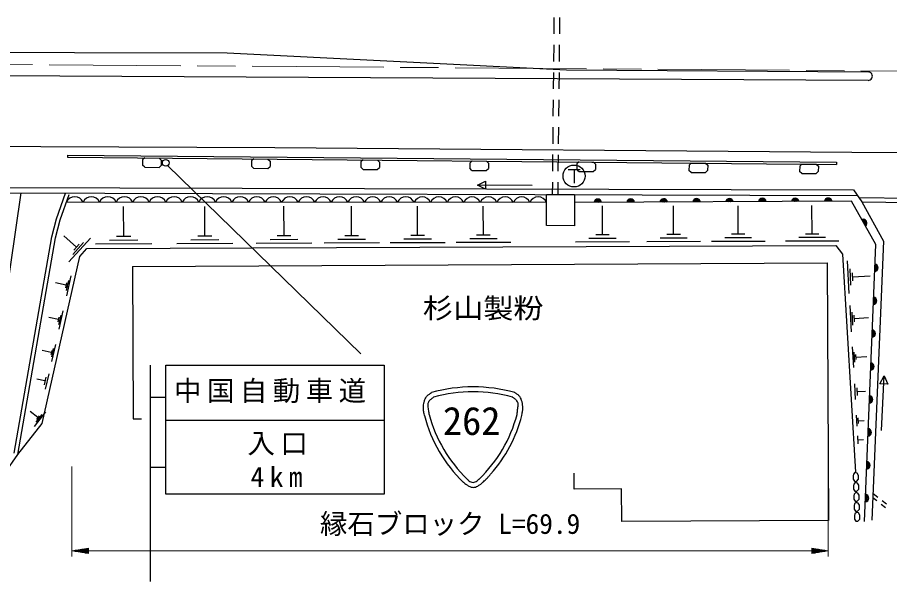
# Model space of a CAD drawing. Units: millimetres, scale not verified. Extents: x 40000 to 680000, y 20000 to 380000.
# Drawn here: x 384167 to 463660, y 237936 to 289326 of the extents above; entities that cross this region are included whole.
import ezdxf
from ezdxf.enums import TextEntityAlignment as Align

# ---------------------------------------------------------------- set-up
doc = ezdxf.new("R2010")
doc.units = ezdxf.units.MM
doc.header["$LTSCALE"] = 1000
doc.linetypes.add('CHAIN', pattern=[18.5, 12, -1.5, 3.5, -1.5])
for name, color, linetype, lineweight in [('M-BGD', 7, 'Continuous', 25), ('M-BGD-EXST', 7, 'Continuous', 25), ('M-BMK', 2, 'CHAIN', 13), ('M-STR-HTXT', 7, 'Continuous', 13), ('M-STR-STRC', 7, 'Continuous', 25), ('M-STR-STRD', 7, 'Continuous', 25)]:
    doc.layers.add(name, color=color, linetype=linetype, lineweight=lineweight)
doc.styles.add('ＭＳ ゴシック', font='')
doc.styles.get('ＭＳ ゴシック').set_extended_font_data('MS Gothic')

msp = doc.modelspace()

# ---------------------------------------------------------------- linework, layer by layer
at = {"layer": 'M-BGD'}
for p, q in [((433088, 287826), (433103, 289326)), ((433601, 287822), (433617, 289322)), ((433063, 285326), (433078, 286826)), ((433574, 285322), (433590, 286822)), ((433038, 282826), (433053, 284326)), ((433547, 282822), (433563, 284322)), ((433013, 280326), (433028, 281826)), ((433520, 280323), (433536, 281822)), ((432988, 277826), (433003, 279326)), ((433493, 277823), (433510, 279323)), ((432963, 275326), (432978, 276826)), ((433467, 275323), (433483, 276823)), ((395580, 276343), (395575, 275860)), ((395774, 275673), (395575, 275860)), ((395782, 276527), (395580, 276343)), ((395782, 276527), (397083, 276515)), ((397075, 275661), (397277, 275845)), ((397083, 276515), (397282, 276328)), ((397282, 276328), (397277, 275845)), ((405497, 276251), (405493, 275768)), ((405699, 276435), (405497, 276251)), ((405699, 276435), (407001, 276423)), ((407001, 276423), (407199, 276235)), ((407199, 276235), (407195, 275752)), ((415474, 276159), (415469, 275676)), ((415676, 276342), (415474, 276159)), ((415676, 276342), (416977, 276330)), ((416977, 276330), (417176, 276143)), ((417176, 276143), (417171, 275660)), ((425404, 276066), (425400, 275583)), ((425606, 276250), (425404, 276066)), ((425606, 276250), (426908, 276238)), ((426908, 276238), (427106, 276050)), ((427106, 276050), (427102, 275567)), ((435156, 275976), (435152, 275493)), ((435358, 276159), (435156, 275976)), ((435358, 276159), (436660, 276147)), ((436660, 276147), (436858, 275960)), ((436858, 275960), (436854, 275477)), ((445380, 275881), (445375, 275398)), ((445582, 276064), (445380, 275881)), ((445582, 276064), (446883, 276052)), ((446883, 276052), (447082, 275865)), ((447082, 275865), (447077, 275382)), ((455669, 275971), (455467, 275787)), ((455669, 275971), (456970, 275959)), ((456970, 275959), (457169, 275771)), ((395774, 275673), (397075, 275661)), ((405691, 275581), (405493, 275768)), ((405691, 275581), (406993, 275569)), ((406993, 275569), (407195, 275752)), ((415668, 275488), (415469, 275676)), ((415668, 275488), (416969, 275476)), ((416969, 275476), (417171, 275660)), ((425598, 275396), (425400, 275583)), ((425598, 275396), (426900, 275384)), ((426900, 275384), (427102, 275567)), ((435350, 275305), (435152, 275493)), ((435350, 275305), (436652, 275293)), ((436652, 275293), (436854, 275477)), ((445574, 275210), (445375, 275398)), ((445574, 275210), (446876, 275198)), ((446876, 275198), (447077, 275382)), ((455467, 275787), (455462, 275304)), ((455661, 275116), (455462, 275304)), ((455661, 275116), (456962, 275104)), ((456962, 275104), (457164, 275288)), ((457169, 275771), (457164, 275288)), ((426090, 274052), (426842, 274423)), ((426842, 274423), (426838, 273673)), ((432941, 273199), (432953, 274326)), ((433444, 273197), (433456, 274323)), ((355571, 273923), (460374, 273619)), ((431090, 274021), (426090, 274052)), ((426838, 273673), (426090, 274052)), ((355570, 273423), (460718, 273118)), ((387720, 270985), (388562, 273327)), ((388055, 270882), (388892, 273209)), ((460855, 272918), (490630, 272638)), ((432386, 272478), (388636, 272497)), ((393852, 269365), (393840, 272104)), ((401245, 269392), (401234, 272113)), ((408466, 269418), (408454, 272122)), ((414630, 269441), (414618, 272130)), ((420645, 269463), (420634, 272137)), ((426634, 269485), (426622, 272145)), ((437496, 269525), (437484, 272159)), ((443980, 269549), (443969, 272167)), ((449867, 269570), (449856, 272174)), ((456602, 269595), (456591, 272183)), ((461132, 272516), (490626, 272238)), ((387295, 269328), (387720, 270985)), ((387638, 269254), (388055, 270882)), ((427257, 269488), (426010, 269482)), ((438113, 269528), (436878, 269522)), ((444594, 269551), (443367, 269546)), ((450478, 269573), (449257, 269568)), ((457209, 269598), (455996, 269593)), ((383856, 249634), (387295, 269328)), ((384188, 249499), (387638, 269254)), ((389555, 268399), (388394, 269443)), ((390825, 269226), (388866, 267049)), ((390190, 268812), (389210, 267724)), ((396422, 268691), (391287, 268669)), ((395137, 269028), (392570, 269017)), ((394494, 269368), (393210, 269362)), ((403799, 268723), (398697, 268701)), ((402522, 269057), (399971, 269046)), ((401883, 269395), (400607, 269389)), ((411003, 268753), (405934, 268732)), ((409735, 269086), (407200, 269075)), ((409100, 269421), (407832, 269416)), ((417154, 268780), (412112, 268758)), ((415892, 269110), (413371, 269100)), ((415260, 269444), (414000, 269438)), ((423155, 268805), (418141, 268784)), ((421900, 269134), (419393, 269123)), ((421272, 269466), (420019, 269460)), ((429130, 268831), (424143, 268809)), ((427882, 269158), (425388, 269147)), ((439968, 268877), (435029, 268856)), ((438732, 269201), (436263, 269190)), ((446438, 268905), (441529, 268884)), ((445209, 269227), (442755, 269216)), ((452311, 268930), (447429, 268909)), ((451089, 269250), (448648, 269240)), ((459031, 268959), (454179, 268938)), ((457817, 269277), (455391, 269266)), ((389800, 268671), (389310, 268127)), ((459991, 264183), (459812, 267157)), ((394649, 266623), (457983, 266962)), ((394649, 266623), (394724, 252749)), ((457983, 266962), (458109, 243507)), ((460145, 264938), (460055, 266426)), ((389041, 265790), (388630, 263972)), ((460321, 265322), (460276, 266066)), ((460298, 265694), (461885, 265789)), ((388593, 264936), (387623, 265155)), ((388644, 265163), (388541, 264709)), ((388817, 265363), (388611, 264454)), ((388317, 262587), (387939, 260916)), ((460201, 260679), (460057, 263082)), ((460325, 261289), (460253, 262491)), ((387905, 261802), (387014, 262004)), ((387952, 262011), (387858, 261593)), ((388111, 262195), (387922, 261359)), ((460468, 261599), (460432, 262200)), ((460450, 261900), (461732, 261977)), ((387435, 259166), (387262, 258401)), ((387624, 259526), (387278, 257996)), ((460396, 257432), (460284, 259307)), ((387247, 258807), (386431, 258991)), ((387290, 258998), (387204, 258616)), ((460493, 257908), (460437, 258846)), ((460604, 258150), (460576, 258619)), ((460590, 258385), (461590, 258445)), ((387024, 256873), (386705, 255465)), ((386677, 256211), (385926, 256381)), ((386757, 256563), (386597, 255859)), ((462768, 255949), (463183, 256677)), ((462911, 251684), (463183, 256677)), ((463183, 256677), (463517, 255908)), ((460570, 254532), (460486, 255935)), ((460736, 254894), (460694, 255595)), ((460715, 255245), (461463, 255290)), ((463517, 255908), (462768, 255949)), ((386030, 252874), (385312, 253436)), ((386737, 253407), (385683, 252060)), ((386383, 253140), (385857, 252467)), ((386162, 253042), (385899, 252705)), ((460717, 252080), (460657, 253082)), ((460836, 252338), (460806, 252840)), ((394724, 252749), (395478, 252753)), ((460821, 252589), (461356, 252621)), ((460814, 250472), (460769, 251212)), ((460792, 250842), (461285, 250872)), ((383022, 247795), (384188, 249499)), ((434926, 246362), (434919, 247821)), ((460373, 247725), (460335, 247574)), ((460335, 247574), (460346, 247249)), ((460346, 247249), (460461, 247080)), ((460508, 247859), (460373, 247725)), ((460694, 247813), (460508, 247859)), ((460655, 247065), (460821, 247255)), ((460820, 247612), (460694, 247813)), ((460821, 247255), (460820, 247612)), ((460405, 246818), (460367, 246666)), ((460367, 246666), (460379, 246342)), ((460540, 246952), (460405, 246818)), ((460461, 247080), (460655, 247065)), ((460726, 246906), (460540, 246952)), ((460852, 246705), (460726, 246906)), ((460854, 246347), (460852, 246705)), ((439239, 246385), (434926, 246362)), ((439255, 243406), (439239, 246385)), ((460379, 246342), (460493, 246173)), ((460437, 245910), (460399, 245759)), ((460399, 245759), (460411, 245434)), ((460572, 246044), (460437, 245910)), ((460493, 246173), (460688, 246158)), ((460758, 245998), (460572, 246044)), ((460688, 246158), (460854, 246347)), ((460884, 245798), (460758, 245998)), ((460886, 245440), (460884, 245798)), ((462152, 245966), (462599, 245622)), ((460411, 245434), (460525, 245265)), ((460469, 245003), (460432, 244851)), ((460432, 244851), (460443, 244527)), ((460604, 245137), (460469, 245003)), ((460525, 245265), (460720, 245250)), ((460790, 245091), (460604, 245137)), ((460720, 245250), (460886, 245440)), ((460916, 244890), (460790, 245091)), ((460918, 244533), (460916, 244890)), ((462136, 245581), (462495, 245305)), ((462892, 245000), (463288, 244696)), ((462995, 245317), (463392, 245012)), ((460443, 244527), (460557, 244358)), ((460501, 244095), (460464, 243944)), ((460636, 244229), (460501, 244095)), ((460557, 244358), (460752, 244343)), ((460823, 244183), (460636, 244229)), ((460752, 244343), (460918, 244533)), ((460948, 243983), (460823, 244183)), ((458109, 243507), (439255, 243406)), ((460464, 243944), (460475, 243619)), ((460475, 243619), (460589, 243450)), ((460589, 243450), (460784, 243436)), ((460784, 243436), (460950, 243625)), ((460950, 243625), (460948, 243983))]:
    msp.add_line(p, q, dxfattribs=at)
for points in [[(350705, 277712), (407623, 277472), (460232, 277061), (513024, 276696), (567073, 276238)], [(460374, 273619), (461132, 272516), (463112, 268953), (462051, 243542)], [(384488, 273339), (382485, 259647), (380954, 258626)], [(461384, 243410), (462398, 268653), (460196, 272587), (434937, 272472)], [(384188, 249499), (386408, 252338), (389847, 267542), (390499, 268266), (458765, 268557), (459376, 267753), (460567, 247915)]]:
    msp.add_lwpolyline(points, dxfattribs=at)
msp.add_lwpolyline([(432388, 273200), (434940, 273193), (434931, 270357), (432379, 270365)], close=True, dxfattribs=at)
for centre, radius, start, end in [((389390, 272178), 819, 22.89752, 157.0527), ((390899, 272177), 819, 22.89752, 157.0527), ((392407, 272176), 819, 22.89752, 157.0527), ((393916, 272176), 819, 22.89752, 157.0527), ((395424, 272175), 819, 22.89752, 157.0527), ((396933, 272174), 819, 22.89752, 157.0527), ((398442, 272174), 819, 22.89752, 157.0527), ((399950, 272173), 819, 22.89752, 157.0527), ((401459, 272172), 819, 22.89752, 157.0527), ((402967, 272172), 819, 22.89752, 157.0527), ((404476, 272171), 819, 22.89752, 157.0527), ((405985, 272170), 819, 22.89752, 157.0527), ((407493, 272170), 819, 22.89752, 157.0527), ((409002, 272169), 819, 22.89752, 157.0527), ((410511, 272168), 819, 22.89752, 157.0527), ((412019, 272168), 819, 22.89752, 157.0527), ((413528, 272167), 819, 22.89752, 157.0527), ((415036, 272166), 819, 22.89752, 157.0527), ((416545, 272166), 819, 22.89752, 157.0527), ((418054, 272165), 819, 22.89752, 157.0527), ((419562, 272165), 819, 22.89752, 157.0527), ((421071, 272164), 819, 22.89752, 157.0527), ((422579, 272163), 819, 22.89752, 157.0527), ((424088, 272163), 819, 22.89752, 157.0527), ((425597, 272162), 819, 22.89752, 157.0527), ((427105, 272161), 819, 22.89752, 157.0527), ((428614, 272161), 819, 22.89752, 157.0527), ((430123, 272160), 819, 22.89752, 157.0527), ((431631, 272159), 819, 22.89752, 157.0527), ((437067, 272427), 354, 9.0597, 171.46488), ((437067, 272427), 283, 11.28374, 169.24084), ((440067, 272441), 354, 9.0597, 171.46488), ((440067, 272441), 283, 11.28374, 169.24084), ((443067, 272455), 354, 9.0597, 171.46488), ((443067, 272455), 283, 11.28374, 169.24084), ((443067, 272455), 212, 15.03006, 165.49451), ((446067, 272469), 354, 9.0597, 171.46488), ((446067, 272469), 283, 11.28374, 169.24084), ((446067, 272469), 212, 15.03006, 165.49451), ((449067, 272482), 354, 9.0597, 171.46488), ((449067, 272482), 283, 11.28374, 169.24084), ((449067, 272482), 212, 15.03006, 165.49451), ((452067, 272496), 354, 9.0597, 171.46488), ((452067, 272496), 283, 11.28374, 169.24084), ((452067, 272496), 212, 15.03006, 165.49451), ((455067, 272510), 354, 9.0597, 171.46488), ((455067, 272510), 283, 11.28374, 169.24084), ((455067, 272510), 212, 15.03006, 165.49451), ((458067, 272523), 354, 9.0597, 171.46488), ((458067, 272523), 283, 11.28374, 169.24084), ((458067, 272523), 212, 15.03006, 165.49451), ((458067, 272523), 142, 22.74179, 157.78278), ((437067, 272427), 212, 15.03006, 165.49451), ((437067, 272427), 142, 22.74179, 157.78278), ((437067, 272427), 100, 33.05946, 147.46512), ((437067, 272427), 100, 33.05946, 147.46512), ((440067, 272441), 212, 15.03006, 165.49451), ((440067, 272441), 142, 22.74179, 157.78278), ((440067, 272441), 100, 33.05946, 147.46512), ((440067, 272441), 100, 33.05946, 147.46512), ((443067, 272455), 142, 22.74179, 157.78278), ((443067, 272455), 100, 33.05946, 147.46512), ((443067, 272455), 100, 33.05946, 147.46512), ((446067, 272469), 142, 22.74179, 157.78278), ((446067, 272469), 100, 33.05946, 147.46512), ((446067, 272469), 100, 33.05946, 147.46512), ((449067, 272482), 142, 22.74179, 157.78278), ((449067, 272482), 100, 33.05946, 147.46512), ((449067, 272482), 100, 33.05946, 147.46512), ((452067, 272496), 142, 22.74179, 157.78278), ((452067, 272496), 100, 33.05946, 147.46512), ((452067, 272496), 100, 33.05946, 147.46512), ((455067, 272510), 142, 22.74179, 157.78278), ((455067, 272510), 100, 33.05946, 147.46512), ((455067, 272510), 100, 33.05946, 147.46512), ((458067, 272523), 100, 33.05946, 147.46512), ((458067, 272523), 100, 33.05946, 147.46512), ((461250, 270593), 354, 308.03526, 110.44044), ((461250, 270593), 283, 310.2593, 108.2164), ((461250, 270593), 212, 314.00563, 104.47008), ((461250, 270593), 142, 321.71736, 96.75835), ((461250, 270593), 100, 332.03502, 86.44068), ((461250, 270593), 100, 332.03502, 86.44068), ((462259, 266525), 354, 276.49558, 78.90076), ((462259, 266525), 283, 278.71962, 76.67672), ((462259, 266525), 212, 282.46595, 72.9304), ((462259, 266525), 142, 290.17768, 65.21867), ((462259, 266525), 100, 300.49534, 54.90101), ((462259, 266525), 100, 300.49534, 54.90101), ((462138, 263527), 354, 276.49558, 78.90076), ((462138, 263527), 283, 278.71962, 76.67672), ((462138, 263527), 212, 282.46595, 72.9304), ((462138, 263527), 142, 290.17768, 65.21867), ((462138, 263527), 100, 300.49534, 54.90101), ((462138, 263527), 100, 300.49534, 54.90101), ((462018, 260530), 354, 276.49558, 78.90076), ((462018, 260530), 283, 278.71962, 76.67672), ((462018, 260530), 212, 282.46595, 72.9304), ((462018, 260530), 142, 290.17768, 65.21867), ((462018, 260530), 100, 300.49534, 54.90101), ((462018, 260530), 100, 300.49534, 54.90101), ((461897, 257532), 354, 276.49558, 78.90076), ((461897, 257532), 283, 278.71962, 76.67672), ((461897, 257532), 212, 282.46595, 72.9304), ((461897, 257532), 142, 290.17768, 65.21867), ((461897, 257532), 100, 300.49534, 54.90101), ((461897, 257532), 100, 300.49534, 54.90101), ((461777, 254535), 354, 276.49558, 78.90076), ((461777, 254535), 283, 278.71962, 76.67672), ((461777, 254535), 212, 282.46595, 72.9304), ((461777, 254535), 142, 290.17768, 65.21867), ((461777, 254535), 100, 300.49534, 54.90101), ((461777, 254535), 100, 300.49534, 54.90101), ((461656, 251537), 354, 276.49558, 78.90076), ((461656, 251537), 283, 278.71962, 76.67672), ((461656, 251537), 212, 282.46595, 72.9304), ((461656, 251537), 142, 290.17768, 65.21867), ((461656, 251537), 100, 300.49534, 54.90101), ((461656, 251537), 100, 300.49534, 54.90101), ((461536, 248539), 354, 276.49558, 78.90076), ((461536, 248539), 283, 278.71962, 76.67672), ((461536, 248539), 212, 282.46595, 72.9304), ((461536, 248539), 142, 290.17768, 65.21867), ((461536, 248539), 100, 300.49534, 54.90101), ((461536, 248539), 100, 300.49534, 54.90101), ((461415, 245542), 354, 276.49558, 78.90076), ((461415, 245542), 283, 278.71962, 76.67672), ((461415, 245542), 212, 282.46595, 72.9304), ((461415, 245542), 142, 290.17768, 65.21867), ((461415, 245542), 100, 300.49534, 54.90101), ((461415, 245542), 100, 300.49534, 54.90101)]:
    msp.add_arc(centre, radius, start, end, dxfattribs=at)
at = {"layer": 'M-BGD-EXST'}
for p, q in [((434354, 275480), (435454, 275480)), ((434904, 275480), (434904, 274230))]:
    msp.add_line(p, q, dxfattribs=at)
msp.add_circle((434904, 274880), 1000, dxfattribs=at)
at = {"layer": 'M-BMK'}
msp.add_line((368552, 285160), (466708, 284418), dxfattribs=at)
at = {"layer": 'M-STR-HTXT'}
for p, q in [((389138, 248421), (389138, 240230)), ((458071, 248421), (458071, 240230)), ((389138, 240730), (390638, 240980)), ((390638, 240880), (390038, 240880)), ((390338, 240930), (390638, 240930)), ((390638, 240480), (390638, 240980)), ((458071, 240730), (456571, 240980)), ((456571, 240980), (456571, 240480)), ((456871, 240930), (456571, 240930)), ((456571, 240880), (457171, 240880)), ((389138, 240730), (390638, 240480)), ((389138, 240730), (390638, 240730)), ((390638, 240780), (389438, 240780)), ((390638, 240680), (389438, 240680)), ((389738, 240830), (390638, 240830)), ((389738, 240630), (390638, 240630)), ((390638, 240580), (390038, 240580)), ((390338, 240530), (390638, 240530)), ((390638, 240730), (456571, 240730)), ((457471, 240830), (456571, 240830)), ((456571, 240780), (457771, 240780)), ((458071, 240730), (456571, 240480)), ((458071, 240730), (456571, 240730)), ((456571, 240680), (457771, 240680)), ((457471, 240630), (456571, 240630)), ((456571, 240580), (457171, 240580)), ((456871, 240530), (456571, 240530))]:
    msp.add_line(p, q, dxfattribs=at)
at = {"layer": 'M-STR-STRC'}
for p, q in [((397849, 275829), (415453, 258676)), ((396250, 257640), (396250, 237936)), ((396250, 254740), (397696, 254740)), ((397696, 252626), (417599, 252626)), ((396250, 248355), (397696, 248355))]:
    msp.add_line(p, q, dxfattribs=at)
msp.add_lwpolyline([(417599, 245892), (397696, 245892), (397696, 257640), (417599, 257640)], close=True, dxfattribs=at)
msp.add_circle((397680, 276083), 305, dxfattribs=at)
for centre, radius, start, end in [((425701, 241580), 14089, 74.37436, 105.62533), ((425701, 241580), 13639, 74.69511, 105.30489), ((433867, 256338), 13024, 194.53156, 225.907), ((433867, 256338), 12574, 194.63957, 226.12), ((417536, 256338), 12574, 313.88, 345.36043), ((417536, 256338), 13024, 318.73123, 345.42803)]:
    msp.add_arc(centre, radius, start, end, dxfattribs=at)
for points, knots in [([(421260, 253070), (421260, 253070), (421260, 253072), (421260, 253072), (421259, 253073), (421259, 253077), (421259, 253078), (421258, 253079), (421258, 253084), (421258, 253086), (421257, 253087), (421256, 253093), (421256, 253095), (421249, 253138), (421228, 253268), (421221, 253311), (421216, 253344), (421198, 253445), (421193, 253479), (421188, 253507), (421176, 253593), (421173, 253622), (421171, 253650), (421165, 253736), (421166, 253765), (421168, 253817), (421178, 253972), (421185, 254023), (421192, 254080), (421224, 254248), (421239, 254304), (421253, 254358), (421305, 254518), (421327, 254570), (421347, 254615), (421421, 254745), (421448, 254786), (421460, 254804), (421504, 254851), (421520, 254866), (421536, 254881), (421589, 254924), (421607, 254938), (421628, 254954), (421693, 255000), (421715, 255015), (421742, 255034), (421825, 255091), (421852, 255110), (421856, 255112), (421868, 255121), (421872, 255123), (421875, 255126), (421886, 255133), (421889, 255136), (421892, 255138), (421899, 255143), (421902, 255145), (421903, 255145), (421906, 255147), (421907, 255148)], [0, 0, 0, 0, 1, 1, 1, 2, 2, 2, 3, 3, 3, 4, 4, 4, 5, 5, 5, 6, 6, 6, 7, 7, 7, 8, 8, 8, 9, 9, 9, 10, 10, 10, 11, 11, 11, 12, 12, 12, 13, 13, 13, 14, 14, 14, 15, 15, 15, 16, 16, 16, 17, 17, 17, 18, 18, 18, 19, 19, 19, 20, 20, 20, 20]), ([(421701, 253160), (421700, 253173), (421694, 253211), (421692, 253224), (421688, 253256), (421674, 253353), (421669, 253385), (421664, 253427), (421646, 253555), (421641, 253598), (421635, 253642), (421618, 253773), (421613, 253817), (421609, 253856), (421597, 253971), (421596, 254009), (421595, 254042), (421598, 254141), (421605, 254174), (421611, 254205), (421641, 254295), (421656, 254323), (421674, 254355), (421744, 254443), (421769, 254470), (421787, 254491), (421852, 254547), (421873, 254565), (421894, 254583), (421960, 254634), (421982, 254650), (421999, 254663), (422050, 254699), (422067, 254711), (422074, 254716), (422094, 254730), (422101, 254735)], [0, 0, 0, 0, 1, 1, 1, 2, 2, 2, 3, 3, 3, 4, 4, 4, 5, 5, 5, 6, 6, 6, 7, 7, 7, 8, 8, 8, 9, 9, 9, 10, 10, 10, 11, 11, 11, 12, 12, 12, 12]), ([(429701, 253160), (429703, 253173), (429709, 253211), (429711, 253224), (429715, 253256), (429729, 253353), (429733, 253385), (429739, 253427), (429757, 253555), (429762, 253598), (429768, 253642), (429785, 253773), (429790, 253817), (429794, 253856), (429806, 253971), (429807, 254009), (429808, 254042), (429805, 254141), (429798, 254174), (429792, 254205), (429762, 254295), (429746, 254323), (429729, 254355), (429659, 254443), (429634, 254470), (429615, 254491), (429551, 254547), (429530, 254565), (429509, 254583), (429443, 254634), (429421, 254650), (429404, 254663), (429353, 254699), (429336, 254711), (429329, 254716), (429308, 254730), (429301, 254735)], [0, 0, 0, 0, 1, 1, 1, 2, 2, 2, 3, 3, 3, 4, 4, 4, 5, 5, 5, 6, 6, 6, 7, 7, 7, 8, 8, 8, 9, 9, 9, 10, 10, 10, 11, 11, 11, 12, 12, 12, 12]), ([(430141, 253061), (430141, 253062), (430141, 253063), (430141, 253064), (430142, 253065), (430142, 253070), (430143, 253072), (430143, 253074), (430144, 253080), (430145, 253082), (430145, 253085), (430146, 253092), (430147, 253095), (430155, 253138), (430178, 253266), (430186, 253309), (430192, 253343), (430210, 253443), (430215, 253477), (430219, 253506), (430230, 253592), (430232, 253621), (430234, 253650), (430238, 253736), (430237, 253765), (430235, 253817), (430223, 253972), (430216, 254024), (430209, 254081), (430177, 254249), (430162, 254304), (430148, 254358), (430097, 254519), (430075, 254570), (430056, 254615), (429982, 254745), (429955, 254786), (429943, 254804), (429899, 254851), (429883, 254866), (429867, 254881), (429814, 254924), (429797, 254938), (429775, 254954), (429710, 255000), (429688, 255015), (429661, 255034), (429578, 255091), (429551, 255110), (429547, 255112), (429535, 255121), (429531, 255123), (429528, 255126), (429517, 255133), (429514, 255136), (429511, 255137), (429504, 255143), (429501, 255145), (429500, 255145), (429497, 255147), (429496, 255148)], [0, 0, 0, 0, 1, 1, 1, 2, 2, 2, 3, 3, 3, 4, 4, 4, 5, 5, 5, 6, 6, 6, 7, 7, 7, 8, 8, 8, 9, 9, 9, 10, 10, 10, 11, 11, 11, 12, 12, 12, 13, 13, 13, 14, 14, 14, 15, 15, 15, 16, 16, 16, 17, 17, 17, 18, 18, 18, 19, 19, 19, 20, 20, 20, 20]), ([(424805, 246984), (424805, 246984), (424805, 246983), (424805, 246983), (424806, 246983), (424807, 246982), (424808, 246982), (424808, 246981), (424810, 246980), (424811, 246980), (424811, 246979), (424813, 246978), (424814, 246977), (424868, 246937), (425030, 246816), (425085, 246778), (425129, 246747), (425263, 246658), (425310, 246631), (425348, 246610), (425467, 246554), (425509, 246541), (425546, 246529), (425662, 246510), (425701, 246510), (425742, 246510), (425865, 246530), (425904, 246542), (425949, 246555), (426078, 246611), (426120, 246633), (426168, 246659), (426304, 246747), (426348, 246779), (426398, 246816), (426543, 246936), (426589, 246977), (426643, 247026), (426800, 247178), (426852, 247230), (426900, 247279), (427041, 247430), (427088, 247480), (427123, 247518), (427225, 247633), (427259, 247671), (427272, 247686), (427312, 247732), (427325, 247747)], [0, 0, 0, 0, 1, 1, 1, 2, 2, 2, 3, 3, 3, 4, 4, 4, 5, 5, 5, 6, 6, 6, 7, 7, 7, 8, 8, 8, 9, 9, 9, 10, 10, 10, 11, 11, 11, 12, 12, 12, 13, 13, 13, 14, 14, 14, 15, 15, 15, 16, 16, 16, 16]), ([(425151, 247275), (425160, 247264), (425189, 247235), (425199, 247226), (425223, 247203), (425297, 247137), (425323, 247117), (425357, 247093), (425461, 247025), (425500, 247009), (425538, 246993), (425660, 246960), (425701, 246960), (425743, 246960), (425865, 246993), (425903, 247009), (425942, 247025), (426046, 247093), (426080, 247117), (426106, 247137), (426180, 247203), (426204, 247226), (426214, 247235), (426243, 247264), (426251, 247275)], [0, 0, 0, 0, 1, 1, 1, 2, 2, 2, 3, 3, 3, 4, 4, 4, 5, 5, 5, 6, 6, 6, 7, 7, 7, 8, 8, 8, 8])]:
    msp.add_open_spline(points, degree=3, knots=knots, dxfattribs=at)
at = {"layer": 'M-STR-STRD'}
for p, q in [((461696, 283595), (349274, 284179)), ((388715, 276793), (458819, 276141)), ((388715, 276793), (388717, 276593)), ((388717, 276593), (458818, 275941)), ((458819, 276141), (458818, 275941))]:
    msp.add_line(p, q, dxfattribs=at)
msp.add_lwpolyline([(349249, 286038), (361495, 286202), (403292, 286092), (434203, 284569), (461706, 284375)], dxfattribs=at)
msp.add_arc((461706, 283985), 390, 268.56129, 89.96653, dxfattribs=at)

# ---------------------------------------------------------------- texts
at = {"layer": 'M-BGD', "style": 'ＭＳ ゴシック', "width": 1.1}
msp.add_text('杉山製粉', height=1833, dxfattribs=at).set_placement((426627, 261369), align=Align.BOTTOM_CENTER)
at = {"layer": 'M-STR-HTXT', "style": 'ＭＳ ゴシック'}
msp.add_text('縁石ブロック L=69.9', height=1833, dxfattribs=at).set_placement((423605, 241730), align=Align.BOTTOM_CENTER)
at = {"layer": 'M-STR-STRC', "style": 'ＭＳ ゴシック'}
msp.add_text('262', height=2566, dxfattribs=at).set_placement((422955, 250521), align=Align.BOTTOM_LEFT)
at = {"layer": 'M-STR-STRC', "char_height": 1833, "attachment_point": 8, "style": 'ＭＳ ゴシック'}
for s, insert in [('\\T1.2;中国自動車道', (407443, 254188)), ('\\T1.2;入口', (408132, 249419)), ('\\T1.4;4km', (408033, 246559))]:
    msp.add_mtext(s, dxfattribs=dict(at, insert=insert))

doc.saveas('drawing.dxf')
